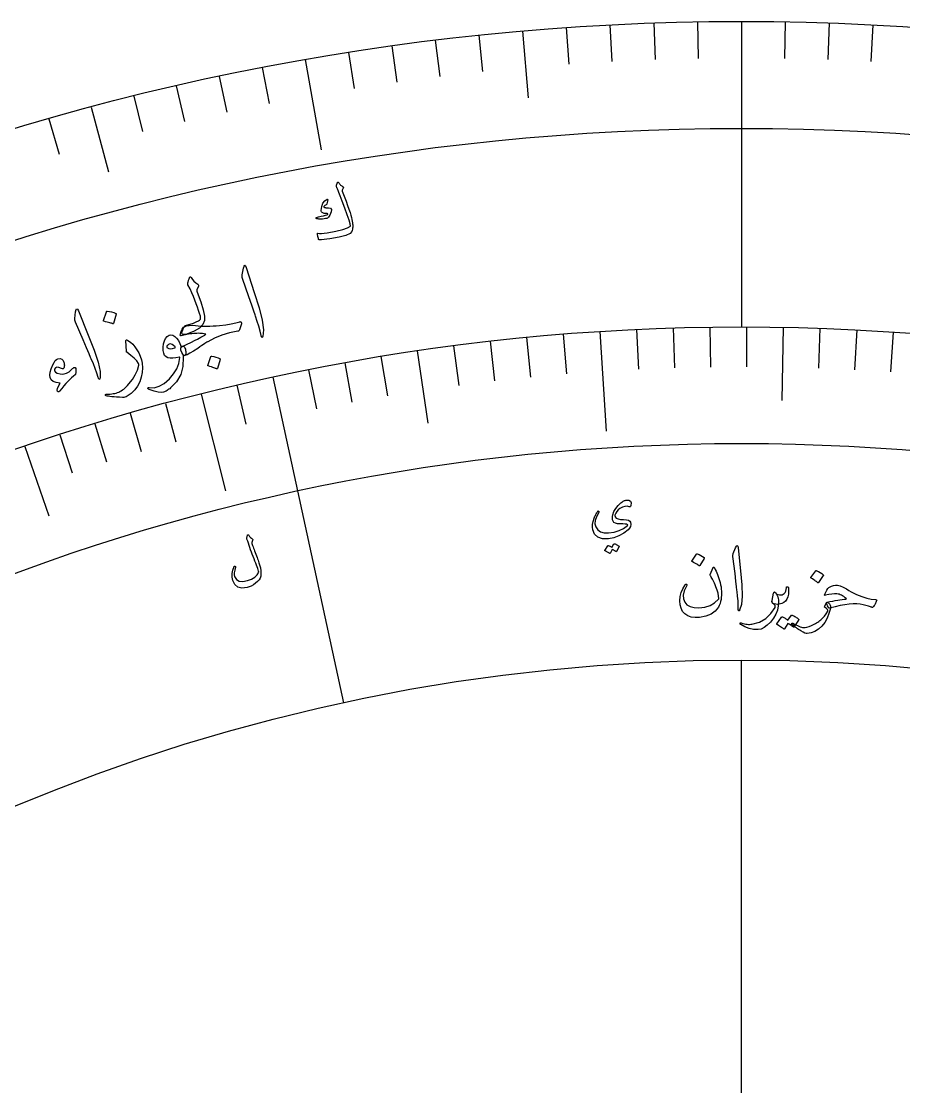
# Model space of a CAD drawing. Header units: millimetres. Extents: x -92 to 92, y -92 to 120.
# Drawn here: x -24 to 5.41, y 48.22 to 83.72 of the extents above; entities that cross this region are included whole.
import ezdxf

# ---------------------------------------------------------------- set-up
doc = ezdxf.new("R2010")
doc.units = ezdxf.units.MM
for name, color, linetype in [('ENGRAVE', 7, 'Continuous'), ('ENGRAVE_FINE', 8, 'Continuous'), ('TEXT', 5, 'Continuous')]:
    doc.layers.add(name, color=color, linetype=linetype)

msp = doc.modelspace()

# ---------------------------------------------------------------- linework, layer by layer
at = {"layer": 'ENGRAVE'}
for points in [[(0, 83.7125), (0, 73.5375)], [(-7.296, 83.3939), (-7.1009, 81.164)], [(-14.5365, 82.4407), (-14.0065, 79.4346)], [(-21.6664, 80.8601), (-21.087, 78.6978)], [(1.3955, 73.5243), (1.3491, 71.0827)], [(-4.7196, 73.3859), (-4.5059, 70.0628)], [(-10.8031, 72.7397), (-10.4444, 70.3241)], [(-15.6198, 71.8595), (-13.2621, 61.0128)], [(-18.0043, 71.2994), (-17.1891, 68.0708)], [(-23.8755, 69.5537), (-23.0827, 67.244)], [(0, -62.4375), (0, 62.4375)]]:
    msp.add_lwpolyline(points, dxfattribs=at)
for radius in [90.65, 90.65, 88.2219, 83.7125, 83.7125, 80.1513, 73.5375, 73.5375, 69.6525, 62.4375, 62.4375]:
    msp.add_circle((0, 0), radius, dxfattribs=at)
at = {"layer": 'ENGRAVE_FINE'}
for points in [[(-5.8395, 83.5086), (-5.7543, 82.2906)], [(-4.3812, 83.5978), (-4.3173, 82.3784)], [(-2.9215, 83.6615), (-2.8789, 82.4412)], [(-1.461, 83.6998), (-1.4397, 82.4789)], [(1.461, 83.6998), (1.4397, 82.4789)], [(2.9215, 83.6615), (2.8789, 82.4412)], [(4.3812, 83.5978), (4.3173, 82.3784)], [(-10.202, 83.0885), (-10.0532, 81.8766)], [(-8.7503, 83.2539), (-8.6227, 82.0396)], [(-11.6505, 82.8978), (-11.4806, 81.6887)], [(-13.0955, 82.6819), (-12.9045, 81.4759)], [(-15.9731, 82.1745), (-15.7401, 80.9759)], [(-17.4048, 81.8832), (-17.1509, 80.6889)], [(-18.8312, 81.567), (-18.5565, 80.3772)], [(-20.2519, 81.2259), (-19.9565, 80.0411)], [(-23.0743, 80.4696), (-22.7377, 79.2959)], [(-2.275, 73.5023), (-2.2338, 72.1709)], [(-1.0517, 73.53), (-1.0327, 72.1981)], [(0.1719, 73.5373), (0.1688, 72.2053)], [(2.6187, 73.4909), (2.5712, 72.1597)], [(-7.1591, 73.1882), (-7.0294, 71.8625)], [(-5.9401, 73.2972), (-5.8325, 71.9695)], [(-3.4978, 73.4543), (-3.4344, 72.1238)], [(3.8412, 73.4371), (3.7716, 72.1069)], [(5.0626, 73.363), (4.9709, 72.0342)], [(-9.5909, 72.9094), (-9.4172, 71.5888)], [(-8.3761, 73.0589), (-8.2244, 71.7356)], [(-12.0124, 72.5497), (-11.7948, 71.2356)], [(-14.4211, 72.1096), (-14.1599, 70.8035)], [(-13.2185, 72.3397), (-12.9791, 71.0294)], [(-16.8143, 71.5894), (-16.5098, 70.2927)], [(-19.1895, 70.9896), (-18.8419, 69.7038)], [(-20.3695, 70.6601), (-20.0006, 69.3802)], [(-21.5441, 70.3108), (-21.1539, 69.0373)], [(-22.7129, 69.942), (-22.3015, 68.6752)]]:
    msp.add_lwpolyline(points, dxfattribs=at)
at = {"layer": 'TEXT'}
for points in [[(-13.4259, 78.3435), (-13.4088, 78.3215), (-13.3914, 78.3008), (-13.3735, 78.2815), (-13.3554, 78.2635), (-13.3367, 78.247), (-13.3174, 78.2318), (-13.2975, 78.2181), (-13.2769, 78.2058), (-13.2685, 78.1983), (-13.2645, 78.1887), (-13.2649, 78.1768), (-13.2696, 78.1627), (-13.2994, 78.0878), (-13.3021, 78.0797), (-13.304, 78.073), (-13.3048, 78.0676), (-13.3047, 78.0635), (-13.2357, 77.8863), (-13.1748, 77.7258), (-13.1219, 77.5823), (-13.0769, 77.4555), (-13.0399, 77.3458), (-13.0111, 77.2531), (-12.9905, 77.1776), (-12.9781, 77.1192), (-12.9594, 77.0081), (-12.9555, 76.9726), (-12.9532, 76.9367), (-12.9526, 76.9003), (-12.9537, 76.8635), (-12.9565, 76.8262), (-12.9613, 76.7885), (-12.9681, 76.7503), (-12.9768, 76.7116), (-13.0356, 76.6464), (-13.179, 76.5845), (-13.4067, 76.5253), (-13.7189, 76.468), (-13.817, 76.4538), (-13.9083, 76.4431), (-13.9926, 76.4359), (-14.0701, 76.4322), (-14.0775, 76.4339), (-14.0832, 76.4374), (-14.0873, 76.4426), (-14.0896, 76.4496), (-14.098, 76.4839), (-14.1054, 76.5151), (-14.1118, 76.5432), (-14.1173, 76.5684), (-14.1218, 76.5908), (-14.1254, 76.6107), (-14.1281, 76.6281), (-14.1299, 76.6431), (-14.1304, 76.6516), (-14.1283, 76.6569), (-14.1236, 76.6588), (-14.1162, 76.6573), (-14.0606, 76.6511), (-13.9905, 76.6518), (-13.906, 76.6594), (-13.807, 76.6739), (-13.5131, 76.7264), (-13.2854, 76.7806), (-13.124, 76.8371), (-13.029, 76.8962), (-13.0408, 76.9651), (-13.076, 77.0881), (-13.1348, 77.2649), (-13.2173, 77.4958), (-13.3021, 77.7265), (-13.3672, 77.9008), (-13.4124, 78.0187), (-13.4376, 78.0804), (-13.4451, 78.0972), (-13.4521, 78.1129), (-13.4586, 78.1275), (-13.4646, 78.141), (-13.4701, 78.1534), (-13.4751, 78.1643), (-13.4796, 78.1739), (-13.4835, 78.1821), (-13.4908, 78.2002), (-13.4945, 78.2181), (-13.4945, 78.2357), (-13.491, 78.2531), (-13.4621, 78.3466), (-13.4595, 78.3531), (-13.4562, 78.3575), (-13.4524, 78.3601), (-13.4479, 78.3607), (-13.4419, 78.3587), (-13.4362, 78.3552), (-13.4309, 78.3501), (-13.4259, 78.3435)], [(-13.8054, 77.7922), (-13.801, 77.7924), (-13.7969, 77.7914), (-13.7933, 77.7891), (-13.79, 77.7856), (-13.7885, 77.7822), (-13.7876, 77.7785), (-13.7871, 77.7743), (-13.7872, 77.7698), (-13.8139, 77.6414), (-13.8176, 77.6282), (-13.8221, 77.6177), (-13.8273, 77.6101), (-13.8334, 77.6052), (-13.8606, 77.592), (-13.8831, 77.5771), (-13.9009, 77.5603), (-13.9139, 77.5418), (-13.9155, 77.533), (-13.9097, 77.5251), (-13.8963, 77.5178), (-13.8755, 77.5113), (-13.8619, 77.5092), (-13.848, 77.5075), (-13.8337, 77.5061), (-13.8191, 77.5051), (-13.8039, 77.5044), (-13.788, 77.5042), (-13.7715, 77.5044), (-13.7544, 77.5049), (-13.6923, 77.4913), (-13.6651, 77.4455), (-13.6728, 77.3676), (-13.7152, 77.2575), (-13.7346, 77.2236), (-13.7546, 77.1963), (-13.7752, 77.1755), (-13.7964, 77.1614), (-13.8207, 77.1516), (-13.8552, 77.1432), (-13.8999, 77.1362), (-13.9549, 77.1305), (-13.983, 77.1282), (-14.0099, 77.127), (-14.0355, 77.1269), (-14.0598, 77.1278), (-14.0828, 77.1295), (-14.1044, 77.1314), (-14.1246, 77.1335), (-14.1433, 77.1359), (-14.1554, 77.14), (-14.1644, 77.1455), (-14.1706, 77.1524), (-14.1737, 77.1607), (-14.1739, 77.1699), (-14.1708, 77.177), (-14.1644, 77.1821), (-14.1547, 77.1852), (-14.1235, 77.1931), (-14.0879, 77.2015), (-14.048, 77.2104), (-14.0038, 77.2197), (-13.9214, 77.2371), (-13.8575, 77.2537), (-13.8123, 77.2696), (-13.7856, 77.2847), (-13.7824, 77.288), (-13.7811, 77.2919), (-13.7816, 77.2963), (-13.7839, 77.3013), (-13.7865, 77.3042), (-13.7907, 77.3065), (-13.7966, 77.3082), (-13.8041, 77.3094), (-13.8729, 77.3134), (-13.9019, 77.3164), (-13.9273, 77.3223), (-13.9492, 77.3312), (-13.9675, 77.3431), (-13.9838, 77.3579), (-13.9948, 77.3743), (-14.0006, 77.3922), (-14.001, 77.4117), (-13.9825, 77.547), (-13.9437, 77.6555), (-13.8847, 77.7373), (-13.8054, 77.7922)], [(-16.5929, 75.489), (-16.573, 75.5606), (-16.5507, 75.5891), (-16.5259, 75.5746), (-16.4986, 75.5169), (-16.2322, 74.6846), (-16.0711, 74.1732), (-15.9702, 73.7586), (-15.9288, 73.4411), (-15.9465, 73.2206), (-15.9542, 73.2012), (-15.9623, 73.1899), (-15.9708, 73.1866), (-15.9798, 73.1915), (-15.988, 73.2004), (-15.9952, 73.2127), (-16.0013, 73.2284), (-16.0064, 73.2475), (-16.0392, 73.3977), (-16.081, 73.5556), (-16.1316, 73.721), (-16.1913, 73.894), (-16.2061, 73.9394), (-16.2472, 74.0617), (-16.3149, 74.2608), (-16.4093, 74.5368), (-16.6252, 75.1474), (-16.6343, 75.1803), (-16.6393, 75.2115), (-16.6403, 75.2408), (-16.6371, 75.2684)], [(-18.0264, 73.8883), (-18.0583, 73.9856), (-18.093, 74.0876), (-18.1305, 74.1945), (-18.1709, 74.3062), (-18.2144, 74.4231), (-18.2614, 74.5454), (-18.3119, 74.6733), (-18.3659, 74.8068), (-18.4429, 74.9378), (-18.4479, 74.9562), (-18.4501, 74.9744), (-18.4493, 74.9924), (-18.4458, 75.0102), (-18.4433, 75.0195), (-18.4394, 75.0319), (-18.4342, 75.0473), (-18.4277, 75.0659), (-18.42, 75.0876), (-18.4116, 75.1128), (-18.4023, 75.1413), (-18.3923, 75.1732), (-18.3885, 75.1838), (-18.3828, 75.192), (-18.3751, 75.198), (-18.3655, 75.2017), (-18.3569, 75.202), (-18.3488, 75.1985), (-18.3412, 75.1912), (-18.3341, 75.1801), (-18.2932, 75.1181), (-18.2433, 75.0606), (-18.1842, 75.0076), (-18.116, 74.959), (-18.0984, 74.945), (-18.0892, 74.929), (-18.0883, 74.9109), (-18.0958, 74.8909), (-18.1454, 74.7729), (-18.1484, 74.7592), (-18.1482, 74.7421), (-18.1448, 74.7217), (-18.1384, 74.6979), (-18.0175, 74.3696), (-17.9365, 74.1019), (-17.8952, 73.895), (-17.8933, 73.7489), (-17.9451, 73.6173), (-18.0612, 73.4986), (-18.2415, 73.3926), (-18.4858, 73.2987), (-18.5805, 73.2802), (-18.634, 73.2978), (-18.6462, 73.3515), (-18.6172, 73.4413), (-18.6112, 73.4537), (-18.6055, 73.4658), (-18.5999, 73.4776), (-18.5944, 73.4892), (-18.5891, 73.5005), (-18.584, 73.5115), (-18.579, 73.5223), (-18.5742, 73.5327), (-18.5611, 73.5537), (-18.5433, 73.5707), (-18.5209, 73.5839), (-18.4939, 73.5933), (-18.3708, 73.6282), (-18.2634, 73.6636), (-18.1717, 73.6995), (-18.0957, 73.736), (-18.0546, 73.7642), (-18.0294, 73.7989), (-18.0199, 73.8403), (-18.0264, 73.8883)], [(-22.1878, 74.0379), (-22.1734, 74.1108), (-22.1532, 74.1409), (-22.1274, 74.1283), (-22.0959, 74.0728), (-21.7681, 73.2627), (-21.5692, 72.7648), (-21.4376, 72.3589), (-21.3725, 72.0453), (-21.3737, 71.8241), (-21.38, 71.8042), (-21.3872, 71.7923), (-21.3955, 71.7885), (-21.4047, 71.7926), (-21.4136, 71.8009), (-21.4217, 71.8126), (-21.429, 71.8278), (-21.4355, 71.8465), (-21.4795, 71.9938), (-21.5329, 72.1481), (-21.5958, 72.3093), (-21.6682, 72.4774), (-21.6863, 72.5215), (-21.7365, 72.6404), (-21.8189, 72.8339), (-21.9336, 73.1021), (-22.1945, 73.6948), (-22.2061, 73.727), (-22.2135, 73.7577), (-22.2166, 73.7869), (-22.2154, 73.8146)], [(-21.1618, 74.0423), (-21.1587, 74.0478), (-21.1533, 74.0521), (-21.1457, 74.0552), (-21.1359, 74.0571), (-21.0606, 74.0494), (-20.9876, 74.0347), (-20.9168, 74.0127), (-20.8483, 73.9836), (-20.8409, 73.9783), (-20.8366, 73.9722), (-20.8353, 73.9651), (-20.8371, 73.9573), (-20.9266, 73.6515), (-20.9309, 73.6436), (-20.9383, 73.6399), (-20.9487, 73.6404), (-20.9622, 73.6451), (-20.9739, 73.6491), (-20.9922, 73.655), (-21.017, 73.6627), (-21.0485, 73.6721), (-21.087, 73.6833), (-21.1331, 73.6959), (-21.1866, 73.7101), (-21.2476, 73.7258), (-21.256, 73.729), (-21.2609, 73.7331), (-21.2624, 73.7382), (-21.2604, 73.7443)], [(-18.1906, 73.5847), (-18.0999, 73.5737), (-18.0063, 73.566), (-17.9101, 73.5616), (-17.811, 73.5606), (-17.7095, 73.5625), (-17.6059, 73.567), (-17.5003, 73.5742), (-17.3926, 73.584), (-17.1858, 73.6073), (-17.0044, 73.6355), (-16.8483, 73.6689), (-16.7176, 73.7075), (-16.7033, 73.7108), (-16.6908, 73.7099), (-16.6802, 73.7051), (-16.6713, 73.6962), (-16.6649, 73.6846), (-16.6613, 73.672), (-16.6607, 73.6583), (-16.663, 73.6434), (-16.725, 73.4364), (-16.7318, 73.4193), (-16.7428, 73.4068), (-16.758, 73.3988), (-16.7774, 73.3953), (-17.0536, 73.3366), (-17.3129, 73.258), (-17.555, 73.1598), (-17.7799, 73.042), (-17.7923, 73.0352), (-17.8133, 73.0224), (-17.8428, 73.0037), (-17.8808, 72.9789), (-17.9274, 72.9482), (-17.9824, 72.9115), (-18.0458, 72.8687), (-18.1177, 72.8199), (-18.2574, 72.7273), (-18.3755, 72.6563), (-18.4722, 72.6071), (-18.5476, 72.5796), (-18.5691, 72.5819), (-18.5926, 72.5993), (-18.6182, 72.6317), (-18.6458, 72.6791), (-18.6754, 72.7599), (-18.6816, 72.8221), (-18.6642, 72.8655), (-18.6233, 72.8901), (-18.5576, 72.9142), (-18.4658, 72.9558), (-18.3478, 73.0149), (-18.2035, 73.0912), (-18.1307, 73.13), (-18.067, 73.164), (-18.0123, 73.1931), (-17.9666, 73.2175), (-17.9303, 73.237), (-17.9034, 73.2517), (-17.8861, 73.2615), (-17.8783, 73.2665), (-17.8755, 73.2689), (-17.873, 73.271), (-17.871, 73.2727), (-17.8693, 73.2742), (-17.8677, 73.2754), (-17.8661, 73.2763), (-17.8645, 73.2771), (-17.8628, 73.2776), (-17.8535, 73.2853), (-17.8507, 73.2915), (-17.8543, 73.2961), (-17.8644, 73.2991), (-17.9078, 73.3078), (-17.953, 73.3145), (-18, 73.3191), (-18.0488, 73.3216), (-18.0994, 73.3222), (-18.152, 73.3213), (-18.2064, 73.3186), (-18.2627, 73.3143), (-18.3178, 73.3091), (-18.3719, 73.3026), (-18.425, 73.295), (-18.4771, 73.2862), (-18.5278, 73.2762), (-18.5765, 73.2648), (-18.6233, 73.252), (-18.6682, 73.2378), (-18.6804, 73.2363), (-18.6895, 73.2388), (-18.6955, 73.2453), (-18.6984, 73.2557), (-18.6974, 73.2759), (-18.6949, 73.296), (-18.6911, 73.316), (-18.6858, 73.3359), (-18.6795, 73.3561), (-18.6724, 73.3769), (-18.6646, 73.3983), (-18.656, 73.4204), (-18.6356, 73.4634), (-18.6132, 73.4981), (-18.5887, 73.5247), (-18.5621, 73.5431), (-18.4903, 73.5717), (-18.4044, 73.5882), (-18.3045, 73.5926), (-18.1906, 73.5847)], [(-18.6061, 72.5243), (-18.613, 72.2208), (-18.6849, 71.9493), (-18.8213, 71.7098), (-19.0221, 71.5018), (-19.0516, 71.4782), (-19.081, 71.4563), (-19.1104, 71.4359), (-19.1398, 71.4171), (-19.1689, 71.4002), (-19.1978, 71.3854), (-19.2263, 71.3728), (-19.2545, 71.3623), (-19.3294, 71.3533), (-19.4354, 71.3657), (-19.5725, 71.3993), (-19.741, 71.454), (-19.7601, 71.4633), (-19.7727, 71.4738), (-19.7789, 71.4857), (-19.7787, 71.4989), (-19.7733, 71.5105), (-19.764, 71.5177), (-19.7508, 71.5204), (-19.7336, 71.5187), (-19.5716, 71.5105), (-19.4051, 71.5561), (-19.2336, 71.6555), (-19.0567, 71.8086), (-18.9207, 71.9673), (-18.8181, 72.1385), (-18.7491, 72.3222), (-18.7136, 72.5187), (-18.7159, 72.5247), (-18.7191, 72.5292), (-18.7232, 72.532), (-18.7283, 72.5332), (-18.8474, 72.5097), (-18.9509, 72.4974), (-19.0387, 72.4964), (-19.1108, 72.5068), (-19.1723, 72.536), (-19.2194, 72.5865), (-19.2521, 72.6582), (-19.2703, 72.7511), (-19.2716, 72.7638), (-19.2725, 72.7767), (-19.273, 72.79), (-19.2732, 72.8036), (-19.2731, 72.8178), (-19.2727, 72.8327), (-19.272, 72.8484), (-19.2711, 72.8648), (-19.2567, 72.9735), (-19.2293, 73.0677), (-19.1887, 73.1474), (-19.1351, 73.2126), (-19.0742, 73.2565), (-19.0119, 73.2722), (-18.9483, 73.2598), (-18.8834, 73.2193), (-18.8197, 73.1559), (-18.7636, 73.0778), (-18.7153, 72.9848), (-18.6747, 72.877), (-18.668, 72.8788), (-18.6615, 72.8808), (-18.6553, 72.883), (-18.6494, 72.8853), (-18.6435, 72.8876), (-18.6374, 72.8897), (-18.6309, 72.8917), (-18.6242, 72.8936), (-18.5998, 72.8945), (-18.5781, 72.8843), (-18.5589, 72.8628), (-18.5424, 72.8301), (-18.5295, 72.7929), (-18.5203, 72.7542), (-18.5149, 72.7142), (-18.5132, 72.6727), (-18.5153, 72.6353), (-18.5211, 72.6075), (-18.5308, 72.5892), (-18.5442, 72.5805), (-18.609, 72.5639), (-18.6078, 72.5576), (-18.6069, 72.5489), (-18.6064, 72.5378), (-18.6061, 72.5243)], [(-20.5083, 73.0796), (-20.5081, 73.0864), (-20.5072, 73.0919), (-20.5054, 73.0964), (-20.5028, 73.0996), (-20.4934, 73.1032), (-20.4804, 73.1022), (-20.4638, 73.0967), (-20.4436, 73.0867), (-20.3603, 73.03), (-20.2824, 72.9593), (-20.21, 72.8746), (-20.143, 72.776), (-20.082, 72.6667), (-20.0326, 72.556), (-19.9948, 72.4439), (-19.9686, 72.3305), (-19.9579, 72.1746), (-19.9682, 72.0193), (-19.9995, 71.8646), (-20.0514, 71.7105), (-20.1237, 71.5637), (-20.2169, 71.4343), (-20.331, 71.3223), (-20.466, 71.2276), (-20.5036, 71.2073), (-20.5431, 71.1934), (-20.5844, 71.1858), (-20.6276, 71.1847), (-20.7296, 71.1907), (-20.8221, 71.1969), (-20.9049, 71.2033), (-20.978, 71.2099), (-21.0413, 71.2168), (-21.0946, 71.2241), (-21.1377, 71.2318), (-21.1707, 71.2399), (-21.1781, 71.2433), (-21.1838, 71.2471), (-21.1878, 71.2515), (-21.1902, 71.2563), (-21.1915, 71.2631), (-21.1915, 71.2699), (-21.19, 71.2765), (-21.1872, 71.2832), (-21.1828, 71.2889), (-21.1764, 71.2928), (-21.1682, 71.2951), (-21.1581, 71.2955), (-21.0961, 71.2969), (-21.0374, 71.3002), (-20.9821, 71.3055), (-20.9301, 71.3128), (-20.881, 71.3222), (-20.8344, 71.3339), (-20.7903, 71.3478), (-20.7486, 71.364), (-20.708, 71.3833), (-20.6669, 71.4066), (-20.6254, 71.434), (-20.5834, 71.4654), (-20.541, 71.501), (-20.4983, 71.5411), (-20.4552, 71.5856), (-20.4118, 71.6346), (-20.2934, 71.7859), (-20.1986, 71.9403), (-20.1276, 72.098), (-20.0804, 72.259), (-20.078, 72.2717), (-20.0786, 72.2853), (-20.0822, 72.3), (-20.0888, 72.3157), (-20.1512, 72.4017), (-20.2371, 72.4928), (-20.3466, 72.5886), (-20.4799, 72.6893), (-20.4864, 72.6962), (-20.491, 72.7027), (-20.4937, 72.7089), (-20.4944, 72.7147)], [(-18.8693, 72.8672), (-18.9216, 72.9208), (-18.9726, 72.955), (-19.0222, 72.9698), (-19.0704, 72.9653), (-19.0962, 72.9508), (-19.1177, 72.9327), (-19.1352, 72.9111), (-19.1485, 72.8861), (-19.1517, 72.8738), (-19.1495, 72.862), (-19.142, 72.8506), (-19.1291, 72.8398), (-19.0856, 72.8179), (-19.0289, 72.8101), (-18.959, 72.8161), (-18.8759, 72.8361), (-18.8678, 72.8401), (-18.864, 72.8465), (-18.8645, 72.8556), (-18.8693, 72.8672)], [(-22.1811, 72.0174), (-22.183, 71.9913), (-22.1875, 71.969), (-22.1945, 71.9506), (-22.2042, 71.936), (-22.2611, 71.8915), (-22.3204, 71.8405), (-22.382, 71.7833), (-22.4459, 71.7196), (-22.5121, 71.6493), (-22.5804, 71.5722), (-22.6508, 71.4882), (-22.7232, 71.3975), (-22.7367, 71.3848), (-22.7502, 71.3777), (-22.7636, 71.3762), (-22.7769, 71.3804), (-22.7808, 71.3826), (-22.7838, 71.3847), (-22.7858, 71.3866), (-22.7868, 71.3884), (-22.8, 71.4247), (-22.79, 71.4824), (-22.7567, 71.5615), (-22.6999, 71.6619), (-22.8366, 71.6788), (-22.9386, 71.7155), (-23.0057, 71.772), (-23.0379, 71.8486), (-23.0433, 71.9278), (-23.0294, 72.0256), (-22.9962, 72.1423), (-22.9435, 72.2776), (-22.9047, 72.3534), (-22.8652, 72.4113), (-22.8252, 72.4511), (-22.7846, 72.473), (-22.7059, 72.4846), (-22.6437, 72.465), (-22.598, 72.4142), (-22.5687, 72.3322), (-22.563, 72.3), (-22.5618, 72.2656), (-22.565, 72.2288), (-22.5726, 72.1897), (-22.584, 72.1584), (-22.601, 72.1408), (-22.6237, 72.1367), (-22.652, 72.1462), (-22.7412, 72.1816), (-22.8104, 72.1903), (-22.8594, 72.1722), (-22.8884, 72.1274), (-22.891, 72.0697), (-22.8612, 72.0243), (-22.799, 71.9909), (-22.7044, 71.9696), (-22.6357, 71.9656), (-22.5664, 71.9739), (-22.4962, 71.9945), (-22.4252, 72.0273), (-22.403, 72.0415), (-22.3803, 72.059), (-22.3573, 72.0798), (-22.334, 72.104), (-22.3215, 72.1168), (-22.3092, 72.1289), (-22.2971, 72.1401), (-22.2853, 72.1507), (-22.2738, 72.1601), (-22.2629, 72.1683), (-22.2524, 72.1751), (-22.2425, 72.1806), (-22.2157, 72.1877), (-22.1965, 72.1789), (-22.185, 72.1544), (-22.1812, 72.114)], [(-17.6777, 72.5479), (-17.6745, 72.5532), (-17.6691, 72.5573), (-17.6617, 72.56), (-17.6521, 72.5614), (-17.5792, 72.5504), (-17.5088, 72.5322), (-17.4408, 72.5071), (-17.3752, 72.4749), (-17.3682, 72.4693), (-17.3642, 72.4629), (-17.3632, 72.4559), (-17.3651, 72.4481), (-17.4616, 72.1473), (-17.466, 72.1396), (-17.4733, 72.1362), (-17.4834, 72.1372), (-17.4963, 72.1425), (-17.5075, 72.1471), (-17.5251, 72.1538), (-17.549, 72.1626), (-17.5793, 72.1735), (-17.6163, 72.1864), (-17.6606, 72.2012), (-17.7121, 72.2178), (-17.7708, 72.2363), (-17.7789, 72.2398), (-17.7836, 72.2441), (-17.7848, 72.2493), (-17.7827, 72.2553)], [(-3.737, 67.5422), (-3.806, 67.561), (-3.8816, 67.5576), (-3.9638, 67.5321), (-4.0526, 67.4843), (-4.108, 67.4404), (-4.1532, 67.3892), (-4.1882, 67.3308), (-4.213, 67.2652), (-4.215, 67.2522), (-4.2145, 67.2389), (-4.2113, 67.2253), (-4.2054, 67.2112), (-4.1696, 67.1687), (-4.1121, 67.1385), (-4.0331, 67.1206), (-3.9323, 67.1148), (-3.833, 67.11), (-3.7602, 67.0948), (-3.7139, 67.0696), (-3.6943, 67.0342), (-3.6881, 66.9582), (-3.6993, 66.8896), (-3.7277, 66.8284), (-3.7733, 66.7746), (-3.9211, 66.6597), (-4.08, 66.5718), (-4.2504, 66.5108), (-4.4324, 66.4766), (-4.6336, 66.477), (-4.7878, 66.5273), (-4.8951, 66.6279), (-4.9556, 66.7789), (-4.9647, 66.8636), (-4.9594, 66.9567), (-4.9395, 67.0581), (-4.905, 67.168), (-4.8924, 67.1988), (-4.8793, 67.2285), (-4.8658, 67.2572), (-4.8517, 67.285), (-4.8371, 67.3118), (-4.8217, 67.3379), (-4.8057, 67.3633), (-4.7889, 67.3879), (-4.7796, 67.3982), (-4.771, 67.4028), (-4.7631, 67.4015), (-4.7558, 67.3944), (-4.7513, 67.3853), (-4.7497, 67.376), (-4.751, 67.3665), (-4.7552, 67.3568), (-4.8311, 67.2126), (-4.8728, 67.0845), (-4.8805, 66.9724), (-4.8545, 66.8764), (-4.7863, 66.7782), (-4.692, 66.7121), (-4.5716, 66.6781), (-4.4249, 66.6759), (-4.239, 66.7031), (-4.0729, 66.7522), (-3.9267, 66.8236), (-3.8001, 66.9174), (-3.7926, 66.9251), (-3.7901, 66.9326), (-3.7924, 66.9398), (-3.7997, 66.9467), (-3.8284, 66.9587), (-3.8774, 66.9674), (-3.9468, 66.9727), (-4.0365, 66.9747), (-4.1281, 66.9804), (-4.1988, 66.9971), (-4.2486, 67.0251), (-4.2776, 67.0644), (-4.2928, 67.1117), (-4.2995, 67.1619), (-4.2974, 67.215), (-4.2866, 67.271), (-4.2469, 67.3822), (-4.1885, 67.4859), (-4.1113, 67.5821), (-4.0154, 67.6706), (-3.9897, 67.6918), (-3.9646, 67.7103), (-3.9401, 67.7261), (-3.9163, 67.7392), (-3.8932, 67.7498), (-3.871, 67.758), (-3.8498, 67.7638), (-3.8294, 67.7672), (-3.749, 67.7642), (-3.698, 67.7321), (-3.6766, 67.6709), (-3.6845, 67.5807), (-3.6929, 67.556), (-3.7044, 67.5414), (-3.7191, 67.5368), (-3.737, 67.5422)], [(-16.4621, 66.5934), (-16.46, 66.6005), (-16.4565, 66.6061), (-16.4514, 66.6102), (-16.4449, 66.6127), (-16.438, 66.6132), (-16.4314, 66.6112), (-16.4254, 66.6067), (-16.4198, 66.5996), (-16.3891, 66.5578), (-16.3588, 66.5226), (-16.3287, 66.4941), (-16.2989, 66.4723), (-16.2897, 66.4641), (-16.2849, 66.4531), (-16.2847, 66.4395), (-16.289, 66.4231), (-16.2923, 66.4149), (-16.2954, 66.407), (-16.2984, 66.3994), (-16.3011, 66.3922), (-16.3036, 66.3854), (-16.306, 66.3791), (-16.3083, 66.3735), (-16.3105, 66.3684), (-16.3139, 66.3592), (-16.3155, 66.3488), (-16.3151, 66.3374), (-16.3128, 66.3248), (-16.3018, 66.2903), (-16.2892, 66.2529), (-16.275, 66.2125), (-16.2593, 66.1691), (-16.2422, 66.1227), (-16.2238, 66.0732), (-16.2042, 66.0207), (-16.1832, 65.9651), (-16.1615, 65.9099), (-16.1415, 65.8579), (-16.1233, 65.8091), (-16.1068, 65.7635), (-16.0918, 65.7209), (-16.0783, 65.6815), (-16.0662, 65.645), (-16.0555, 65.6115), (-16.0282, 65.5113), (-16.0131, 65.4138), (-16.0101, 65.319), (-16.0192, 65.2268), (-16.0361, 65.1699), (-16.0698, 65.1127), (-16.1202, 65.0555), (-16.1874, 64.9981), (-16.2625, 64.9455), (-16.3348, 64.9036), (-16.4043, 64.8722), (-16.4712, 64.8513), (-16.6469, 64.8315), (-16.7851, 64.8646), (-16.8858, 64.951), (-16.949, 65.0907), (-16.9686, 65.2021), (-16.9678, 65.3162), (-16.9465, 65.4333), (-16.9048, 65.5532), (-16.9011, 65.5604), (-16.8966, 65.5655), (-16.8912, 65.5684), (-16.885, 65.569), (-16.8781, 65.5683), (-16.8724, 65.5663), (-16.8681, 65.5633), (-16.8651, 65.5591), (-16.8621, 65.5524), (-16.8606, 65.5457), (-16.8607, 65.5388), (-16.8624, 65.5317), (-16.8857, 65.4293), (-16.8978, 65.3441), (-16.8989, 65.276), (-16.8891, 65.225), (-16.8275, 65.1256), (-16.7353, 65.0689), (-16.6126, 65.0547), (-16.4592, 65.0827), (-16.3269, 65.1318), (-16.2198, 65.195), (-16.1378, 65.2725), (-16.0809, 65.3644), (-16.0912, 65.3994), (-16.1041, 65.4401), (-16.1197, 65.4865), (-16.1378, 65.5386), (-16.1587, 65.5965), (-16.1825, 65.6602), (-16.2093, 65.7297), (-16.2391, 65.8051), (-16.2689, 65.8832), (-16.2979, 65.96), (-16.3261, 66.0358), (-16.3535, 66.1103), (-16.38, 66.1838), (-16.4054, 66.2562), (-16.4297, 66.3275), (-16.453, 66.3977), (-16.4783, 66.4646), (-16.4799, 66.4726), (-16.4805, 66.4802), (-16.4803, 66.4875), (-16.4792, 66.4945)], [(-4.2456, 66.3046), (-4.2432, 66.3073), (-4.2397, 66.3091), (-4.2351, 66.31), (-4.2294, 66.3098), (-4.2087, 66.3034), (-4.1886, 66.2962), (-4.1691, 66.2881), (-4.1502, 66.2792), (-4.1317, 66.2694), (-4.1136, 66.2585), (-4.0958, 66.2465), (-4.0783, 66.2335), (-4.0749, 66.2294), (-4.0732, 66.2249), (-4.0733, 66.22), (-4.0751, 66.2148), (-4.1636, 66.0503), (-4.1661, 66.048), (-4.1701, 66.0478), (-4.1755, 66.0495), (-4.1823, 66.0533), (-4.187, 66.0568), (-4.1946, 66.0616), (-4.2051, 66.0677), (-4.2186, 66.075), (-4.2351, 66.0837), (-4.2547, 66.0939), (-4.2776, 66.1056), (-4.3036, 66.1187), (-4.3733, 65.9907), (-4.3766, 65.9866), (-4.3812, 65.9854), (-4.3869, 65.987), (-4.3939, 65.9914), (-4.3999, 65.9952), (-4.4094, 66.0008), (-4.4223, 66.0083), (-4.4388, 66.0177), (-4.4589, 66.0289), (-4.483, 66.0419), (-4.5111, 66.0567), (-4.5433, 66.0734), (-4.5467, 66.0763), (-4.5483, 66.0793), (-4.5481, 66.0825), (-4.5462, 66.0858), (-4.4561, 66.2447), (-4.4537, 66.2475), (-4.4502, 66.2493), (-4.4456, 66.2501), (-4.44, 66.25), (-4.4224, 66.2455), (-4.4053, 66.24), (-4.3886, 66.2336), (-4.3724, 66.2262), (-4.3567, 66.218), (-4.3414, 66.2091), (-4.3266, 66.1996), (-4.3123, 66.1893)], [(-0.1919, 66.1736), (-0.1614, 66.2317), (-0.1368, 66.2521), (-0.1181, 66.2349), (-0.1054, 66.1801), (-0.0312, 65.4126), (0.0121, 64.9414), (0.0216, 64.5651), (-0.0021, 64.2835), (-0.0586, 64.0967), (-0.0688, 64.0814), (-0.0779, 64.0731), (-0.0859, 64.072), (-0.0927, 64.0778), (-0.0982, 64.087), (-0.1021, 64.099), (-0.1044, 64.1136), (-0.1052, 64.1311), (-0.1054, 64.2668), (-0.1119, 64.4107), (-0.1247, 64.5628), (-0.1438, 64.7231), (-0.148, 64.765), (-0.1607, 64.8782), (-0.1818, 65.0626), (-0.2116, 65.3182), (-0.2837, 65.8851), (-0.2854, 65.9152), (-0.2839, 65.943), (-0.2792, 65.9685), (-0.2713, 65.9916)], [(-1.4958, 65.969), (-1.4919, 65.973), (-1.4864, 65.9754), (-1.4792, 65.9764), (-1.4704, 65.9758), (-1.4077, 65.9525), (-1.3486, 65.9236), (-1.293, 65.889), (-1.2409, 65.8489), (-1.2358, 65.8427), (-1.2335, 65.8365), (-1.234, 65.8302), (-1.2372, 65.8239), (-1.3821, 65.5829), (-1.3876, 65.5771), (-1.3947, 65.5755), (-1.4035, 65.5783), (-1.414, 65.5853), (-1.4231, 65.5914), (-1.4374, 65.6005), (-1.4569, 65.6126), (-1.4817, 65.6277), (-1.5122, 65.6458), (-1.5487, 65.6669), (-1.5912, 65.6909), (-1.6399, 65.718), (-1.6464, 65.7225), (-1.6497, 65.7271), (-1.6498, 65.7318), (-1.6467, 65.7366)], [(-0.8979, 65.5098), (-0.8707, 65.4573), (-0.8442, 65.4024), (-0.8185, 65.3452), (-0.7936, 65.2856), (-0.7699, 65.2232), (-0.7479, 65.1576), (-0.7274, 65.0889), (-0.7084, 65.0171), (-0.6921, 64.9455), (-0.6794, 64.8744), (-0.6702, 64.8039), (-0.6646, 64.734), (-0.6625, 64.6644), (-0.6639, 64.595), (-0.6689, 64.5257), (-0.6773, 64.4566), (-0.6918, 64.3839), (-0.7117, 64.3168), (-0.7371, 64.255), (-0.768, 64.1986), (-0.8734, 64.0698), (-1.0125, 63.9704), (-1.1854, 63.9002), (-1.3922, 63.8591), (-1.5422, 63.8519), (-1.6742, 63.8687), (-1.7884, 63.9097), (-1.8849, 63.9749), (-1.9587, 64.0601), (-2.011, 64.1607), (-2.0417, 64.2769), (-2.0507, 64.4087), (-2.0374, 64.549), (-2.0038, 64.6844), (-1.9499, 64.815), (-1.8756, 64.9406), (-1.8636, 64.955), (-1.8518, 64.9632), (-1.8402, 64.9651), (-1.8289, 64.9607), (-1.8182, 64.9512), (-1.8148, 64.9376), (-1.8189, 64.9199), (-1.8303, 64.898), (-1.9035, 64.7405), (-1.9378, 64.5995), (-1.9332, 64.4748), (-1.8902, 64.3666), (-1.815, 64.281), (-1.7107, 64.2212), (-1.5774, 64.187), (-1.4148, 64.1782), (-1.219, 64.2016), (-1.045, 64.2566), (-0.8927, 64.3433), (-0.7617, 64.4619), (-0.7591, 64.466), (-0.7572, 64.4721), (-0.7561, 64.4802), (-0.7558, 64.4902), (-0.7612, 64.5686), (-0.779, 64.6599), (-0.8091, 64.7639), (-0.8516, 64.8806), (-0.8756, 64.9394), (-0.8987, 64.994), (-0.9211, 65.0445), (-0.9427, 65.0909), (-0.9636, 65.133), (-0.9841, 65.1706), (-1.0042, 65.2036), (-1.0238, 65.2322), (-1.0331, 65.2471), (-1.0385, 65.261), (-1.0398, 65.2737), (-1.0373, 65.2853), (-0.9457, 65.5185), (-0.937, 65.5322), (-0.9261, 65.5353), (-0.9131, 65.5278), (-0.8979, 65.5098)], [(2.4802, 65.4094), (2.4843, 65.4132), (2.4899, 65.4153), (2.4971, 65.4158), (2.5058, 65.4147), (2.5664, 65.3877), (2.6232, 65.3552), (2.6762, 65.3174), (2.7253, 65.2742), (2.73, 65.2678), (2.7319, 65.2614), (2.7311, 65.2552), (2.7275, 65.2491), (2.5694, 65.0172), (2.5637, 65.0117), (2.5566, 65.0106), (2.548, 65.0139), (2.5381, 65.0215), (2.5294, 65.0282), (2.5158, 65.0381), (2.4972, 65.0513), (2.4736, 65.0679), (2.4445, 65.0878), (2.4096, 65.1111), (2.3689, 65.1377), (2.3224, 65.1676), (2.3163, 65.1725), (2.3133, 65.1773), (2.3134, 65.182), (2.3168, 65.1866)], [(1.1351, 64.6789), (1.1697, 64.6314), (1.1968, 64.5845), (1.2165, 64.5381), (1.2287, 64.4923), (1.2352, 64.4436), (1.2376, 64.3856), (1.236, 64.3182), (1.2302, 64.2416), (1.2012, 64.0978), (1.1481, 63.9603), (1.0709, 63.829), (0.9698, 63.7039), (0.8595, 63.5966), (0.7546, 63.5188), (0.6548, 63.4706), (0.56, 63.4519), (0.4073, 63.4586), (0.2596, 63.4883), (0.1169, 63.5412), (-0.0211, 63.6173), (-0.0308, 63.6238), (-0.0381, 63.6306), (-0.0431, 63.6379), (-0.0458, 63.6455), (-0.0464, 63.6543), (-0.0451, 63.662), (-0.0418, 63.6684), (-0.0366, 63.6737), (-0.0287, 63.6772), (-0.0204, 63.6784), (-0.0117, 63.6772), (-0.0026, 63.6737), (0.0487, 63.6593), (0.098, 63.6474), (0.1451, 63.638), (0.1901, 63.6311), (0.2331, 63.627), (0.2745, 63.6257), (0.3141, 63.6274), (0.352, 63.632), (0.6003, 63.7022), (0.8115, 63.8189), (0.9859, 63.9826), (1.1235, 64.1934), (1.125, 64.2), (1.1261, 64.2106), (1.127, 64.225), (1.1275, 64.2434), (1.1227, 64.2578), (1.1078, 64.2759), (1.0828, 64.2977), (1.0478, 64.3231), (1.0325, 64.3426), (1.0235, 64.3658), (1.0209, 64.3929), (1.0245, 64.4238), (1.0752, 64.6611), (1.0854, 64.6915), (1.0987, 64.7046), (1.1153, 64.7004), (1.1351, 64.6789)], [(1.5318, 64.8807), (1.5471, 64.878), (1.5583, 64.8706), (1.5655, 64.8587), (1.5686, 64.8422), (1.5724, 64.7328), (1.5644, 64.6339), (1.5444, 64.5454), (1.5127, 64.4674), (1.4686, 64.4023), (1.4117, 64.3522), (1.3419, 64.3173), (1.2593, 64.2974), (1.2015, 64.2916), (1.1471, 64.294), (1.0958, 64.3045), (1.0478, 64.3231), (1.0313, 64.3367), (1.0219, 64.358), (1.0196, 64.387), (1.0245, 64.4238), (1.0752, 64.6611), (1.0793, 64.679), (1.0844, 64.6923), (1.0906, 64.7008), (1.0979, 64.7046), (1.106, 64.7041), (1.1143, 64.6996), (1.123, 64.6912), (1.132, 64.6789), (1.1552, 64.6519), (1.1852, 64.631), (1.2219, 64.6162), (1.2654, 64.6075), (1.3108, 64.6062), (1.3532, 64.6136), (1.3927, 64.6296), (1.4293, 64.6542), (1.4612, 64.6888), (1.4836, 64.7314), (1.4963, 64.782), (1.4994, 64.8407), (1.5018, 64.8585), (1.508, 64.871), (1.518, 64.8784), (1.5318, 64.8807)], [(4.5056, 64.4155), (4.4952, 64.3866), (4.4836, 64.3582), (4.4709, 64.3302), (4.457, 64.3027), (4.4419, 64.2759), (4.4252, 64.2499), (4.4071, 64.2249), (4.3874, 64.2007), (4.3799, 64.1936), (4.3711, 64.1901), (4.3609, 64.1902), (4.3495, 64.1939), (4.3249, 64.2036), (4.2969, 64.2139), (4.2654, 64.2248), (4.2304, 64.2364), (4.1919, 64.2481), (4.1499, 64.2597), (4.1043, 64.271), (4.0552, 64.2822), (3.9582, 64.2992), (3.8491, 64.3074), (3.728, 64.3067), (3.5949, 64.297), (3.4497, 64.2785), (3.2922, 64.2513), (3.1226, 64.2153), (2.9409, 64.1703), (2.9246, 64.1697), (2.9072, 64.182), (2.8889, 64.2074), (2.8695, 64.2457), (2.8537, 64.2842), (2.8429, 64.3135), (2.8371, 64.3336), (2.8364, 64.3444), (2.8403, 64.3513), (2.8448, 64.3565), (2.85, 64.3602), (2.856, 64.3623), (2.9514, 64.3836), (3.0419, 64.4028), (3.1275, 64.42), (3.2081, 64.4351), (3.2838, 64.4479), (3.3545, 64.4579), (3.4201, 64.4651), (3.4808, 64.4696), (3.493, 64.4717), (3.4984, 64.4765), (3.4968, 64.484), (3.4884, 64.4943), (3.4483, 64.526), (3.4089, 64.5538), (3.3702, 64.5779), (3.3324, 64.5982), (3.2951, 64.6148), (3.2581, 64.6275), (3.2216, 64.6365), (3.1854, 64.6417), (3.1078, 64.6437), (3.0157, 64.6365), (2.909, 64.6201), (2.7879, 64.5942), (2.7833, 64.5921), (2.7791, 64.5915), (2.7755, 64.5924), (2.7722, 64.5949), (2.7698, 64.5983), (2.7686, 64.6021), (2.7686, 64.6062), (2.7698, 64.6107), (2.8091, 64.6952), (2.8471, 64.7641), (2.8837, 64.8174), (2.9188, 64.855), (2.9578, 64.8811), (3.006, 64.9028), (3.0636, 64.9201), (3.1304, 64.933), (3.2071, 64.933), (3.2941, 64.9116), (3.3914, 64.8687), (3.4989, 64.8044), (3.5772, 64.7544), (3.6603, 64.7068), (3.7481, 64.6616), (3.8407, 64.6187), (4.0123, 64.5519), (4.1749, 64.5014), (4.3286, 64.4671), (4.4735, 64.4492), (4.4919, 64.4459), (4.5034, 64.4392), (4.5079, 64.4291), (4.5056, 64.4155)], [(2.8397, 64.3474), (2.8508, 64.3588), (2.8638, 64.3628), (2.8789, 64.3591), (2.896, 64.348), (2.9157, 64.33), (2.9325, 64.3095), (2.9465, 64.2863), (2.9576, 64.2605), (2.9653, 64.2345), (2.9691, 64.2074), (2.969, 64.1794), (2.9649, 64.1504), (2.9188, 63.9837), (2.8557, 63.8315), (2.7757, 63.6937), (2.6789, 63.5703), (2.5696, 63.4672), (2.4521, 63.3905), (2.3262, 63.3402), (2.1919, 63.3162), (2.1581, 63.3203), (2.112, 63.337), (2.0536, 63.3661), (1.9829, 63.4077), (1.9451, 63.4314), (1.9074, 63.4563), (1.8697, 63.4823), (1.832, 63.5094), (1.7943, 63.5374), (1.7566, 63.5656), (1.7188, 63.5943), (1.681, 63.6233), (1.6739, 63.6304), (1.6706, 63.6385), (1.6713, 63.6477), (1.6758, 63.6579), (1.6828, 63.6666), (1.6908, 63.6709), (1.6999, 63.6708), (1.71, 63.6664), (1.7648, 63.6353), (1.8167, 63.6078), (1.8659, 63.5839), (1.9122, 63.5635), (1.9561, 63.5467), (1.998, 63.5334), (2.0378, 63.5237), (2.0756, 63.5176), (2.1244, 63.5201), (2.1848, 63.5336), (2.2568, 63.5579), (2.3403, 63.5931), (2.3849, 63.6137), (2.4276, 63.6349), (2.4684, 63.6567), (2.5073, 63.6792), (2.5443, 63.7025), (2.5795, 63.7269), (2.6129, 63.7523), (2.6443, 63.7787), (2.7058, 63.8369), (2.7651, 63.9037), (2.8221, 63.9793), (2.8769, 64.0634), (2.8819, 64.0913), (2.8664, 64.1227), (2.8304, 64.1578), (2.7738, 64.1966), (2.7665, 64.202), (2.7626, 64.208), (2.7623, 64.2147), (2.7656, 64.222)], [(1.6643, 63.9278), (1.6683, 63.9316), (1.6737, 63.9338), (1.6807, 63.9344), (1.6892, 63.9334), (1.7194, 63.921), (1.7486, 63.9075), (1.7768, 63.8928), (1.8039, 63.877), (1.8302, 63.8598), (1.8559, 63.841), (1.8809, 63.8207), (1.9053, 63.7988), (1.91, 63.7922), (1.9119, 63.7853), (1.9111, 63.7781), (1.9076, 63.7705), (1.7527, 63.5368), (1.7486, 63.5337), (1.7426, 63.5339), (1.7348, 63.5372), (1.7252, 63.5438), (1.7186, 63.5497), (1.7078, 63.558), (1.6929, 63.5684), (1.6738, 63.5812), (1.6503, 63.5964), (1.6222, 63.6143), (1.5896, 63.6348), (1.5523, 63.6579), (1.4309, 63.4759), (1.4254, 63.4703), (1.4185, 63.4691), (1.4101, 63.4722), (1.4002, 63.4797), (1.3917, 63.4861), (1.3783, 63.4958), (1.3599, 63.5088), (1.3366, 63.5249), (1.3079, 63.5443), (1.2735, 63.567), (1.2334, 63.5928), (1.1875, 63.6219), (1.1828, 63.6267), (1.1807, 63.6314), (1.1814, 63.6361), (1.1848, 63.6408), (1.3407, 63.8664), (1.3446, 63.8703), (1.3501, 63.8725), (1.3571, 63.8731), (1.3656, 63.8722), (1.3913, 63.8631), (1.4162, 63.8527), (1.4403, 63.8409), (1.4636, 63.8277), (1.4861, 63.8134), (1.5078, 63.7981), (1.5287, 63.7818), (1.5487, 63.7646)]]:
    msp.add_lwpolyline(points, close=True, dxfattribs=at)

doc.saveas('drawing.dxf')
